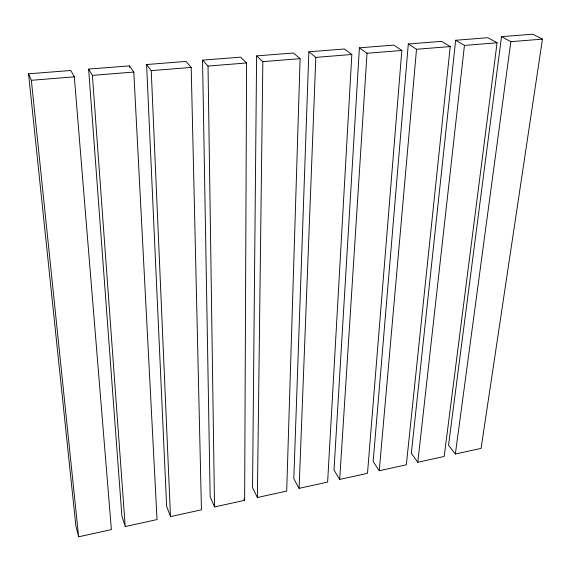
<?xml version="1.0" encoding="UTF-8"?>
<svg xmlns="http://www.w3.org/2000/svg" width="571" height="571" viewBox="0 0 571 571"><rect width="100%" height="100%" fill="white"/><g stroke="black" fill="none" stroke-linecap="round" stroke-linejoin="round"><path stroke-width="0.86" d="M244.645 500.317L246.601 62.96L240.584 57.15L202.548 60.141L210.164 496.806L214.532 506.941L244.645 500.317L243.924 498.79M256.607 55.894L252.546 487.641L257.378 497.519L286.692 491.081L300.11 58.649L293.373 53.003L256.607 55.894L262.846 61.647L300.11 58.649M257.378 497.519L262.846 61.647M308.861 51.79L293.808 478.719L299.083 488.355L327.626 482.088L351.829 54.481L344.413 48.992L308.861 51.79L315.813 57.386L351.829 54.481M299.083 488.355L315.813 57.386M359.402 47.821L333.999 470.026L339.695 479.433L367.488 473.323L401.841 50.455L393.797 45.116L359.402 47.821L367.01 53.26L401.841 50.455M339.695 479.433L367.01 53.26M408.301 43.974L373.156 461.561L379.244 470.74L406.331 464.787L450.233 46.558L441.604 41.362L408.301 43.974L416.523 49.27L450.233 46.558M379.244 470.74L416.523 49.27M455.651 40.255L411.327 453.303L417.786 462.274L444.181 456.472L497.077 42.782L487.905 37.722L455.651 40.255L464.444 45.409L497.077 42.782M417.786 462.274L464.444 45.409M501.516 36.658L448.535 445.259L455.351 454.016L481.082 448.363L542.45 39.128L532.779 34.203L501.516 36.658L510.838 41.676L542.45 39.128M455.351 454.016L510.838 41.676M78.641 536.797L111.381 529.602L74.316 76.835L70.833 70.483L28.55 73.802L75.857 525.855L78.641 536.797L31.362 80.297L28.55 73.802M125.213 526.569L157.046 519.574L133.807 72.046L129.417 65.879L88.626 69.084L121.873 515.906L125.213 526.569L92.395 75.379L88.626 69.084M170.493 516.612L201.449 509.81L191.199 67.421L185.968 61.44L146.59 64.53L166.625 506.227L170.493 516.612L151.244 70.64L146.59 64.53M31.362 80.297L74.316 76.835M92.395 75.379L133.807 72.046M151.244 70.64L191.199 67.421M202.548 60.141L208.022 66.065L246.601 62.96M129.417 65.879L129.503 67.457M208.022 66.065L214.532 506.941"/></g></svg>
